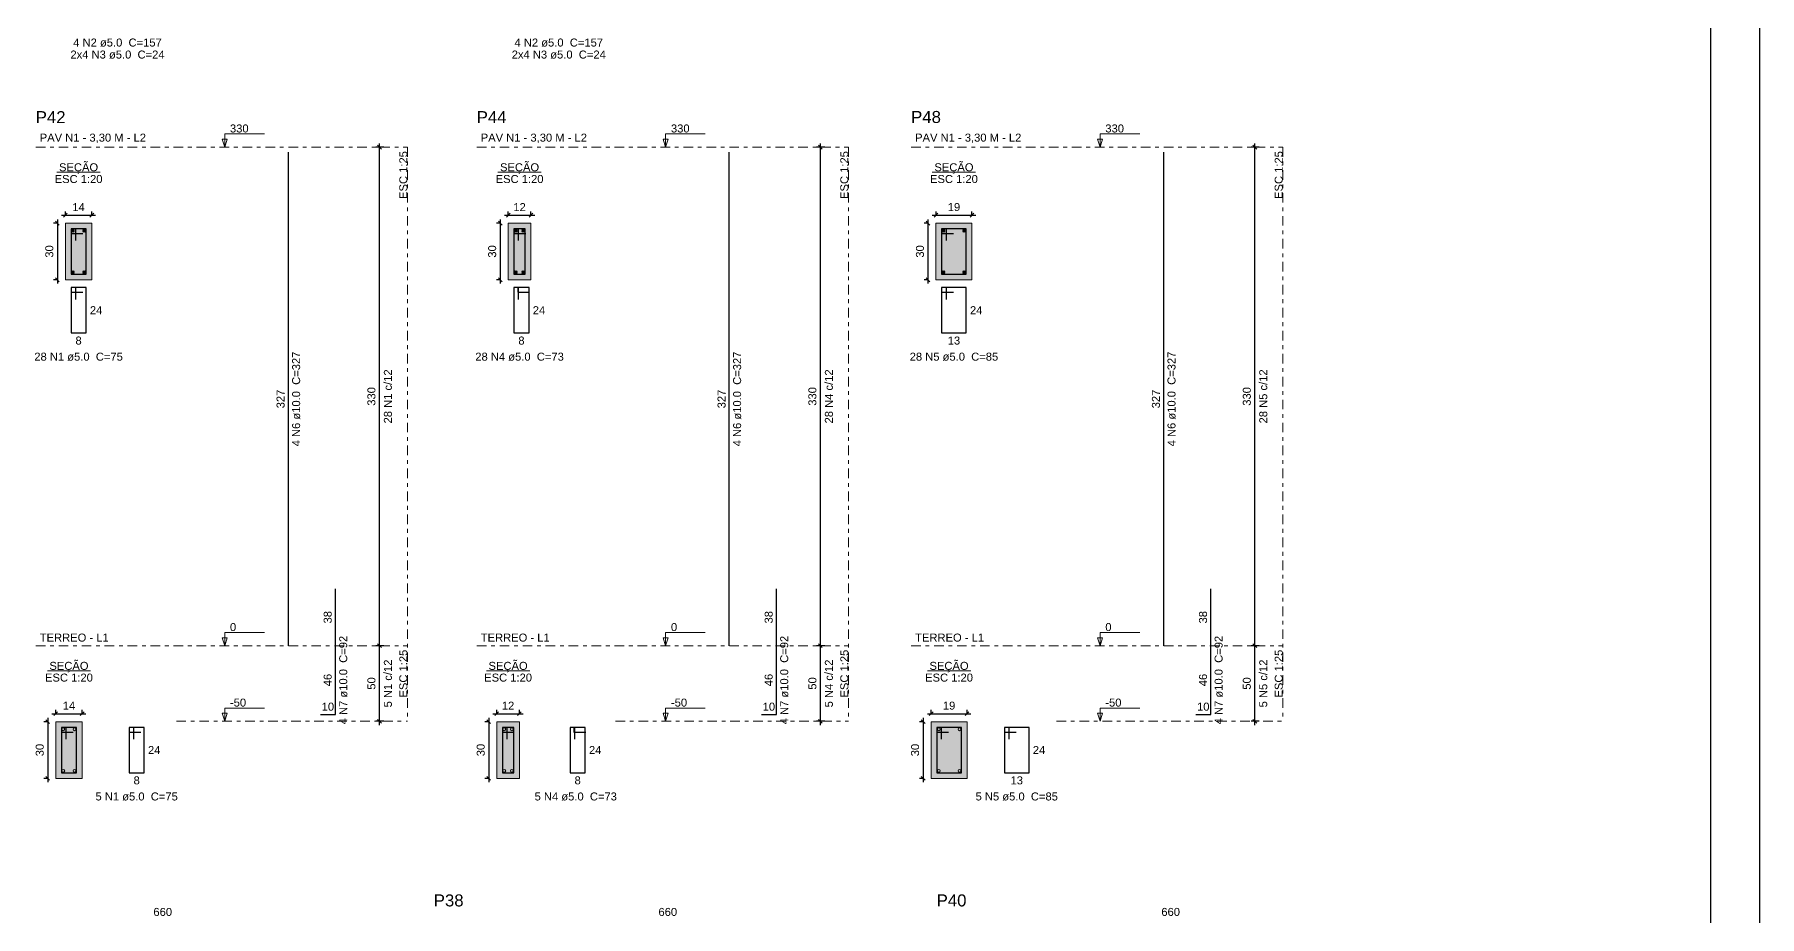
# Model space of a CAD drawing. Header units: millimetres. Extents: x -34 to 951, y -76 to 463.
# Drawn here: x 312.38 to 358.04, y -4.82 to 18.53 of the extents above; entities that cross this region are included whole.
import ezdxf

# ---------------------------------------------------------------- set-up
doc = ezdxf.new("R2010")
doc.units = ezdxf.units.MM
doc.header["$MEASUREMENT"] = 0
doc.linetypes.add('DASHDOT', pattern=[2.54, 1.27, -0.635, 0, -0.635])
doc.linetypes.add('NULL', pattern=[0])
for name, color, linetype, lineweight in [('Descrição da armadura', 7, 'Continuous', 0), ('DT-Barras na forma', 7, 'Continuous', 30), ('DT-Barras no corte', 5, 'Continuous', 5), ('DT-Barras rebatidas', 7, 'Continuous', 30), ('DT-Cotas', 7, 'Continuous', 5), ('DT-Forma', 5, 'Continuous', 5), ('DT-Hachura seção pilares', 252, 'Continuous', 5), ('DT-Pontilhado', 7, 'DASHDOT', 5), ('DT-Textos', 7, 'Continuous', 5), ('DT-Título', 7, 'Continuous', 20), ('Textos armaduras', 7, 'Continuous', 0)]:
    doc.layers.add(name, color=color, linetype=linetype, lineweight=lineweight)
doc.styles.add('Arial', font='arial.ttf')
doc.dimstyles.new('UM_20.000000', dxfattribs={"dimtxt": 0.18, "dimasz": 0.1, "dimexe": 0.1, "dimexo": 0.2, "dimgap": 0, "dimtad": 1, "dimtih": 1, "dimtoh": 1, "dimdec": 1, "dimlfac": 20, "dimzin": 0, "dimdsep": 46, "dimtxsty": 'Standard', "dimcen": 0.09, "dimdle": 0.1, "dimadec": 1, "dimazin": 2, "dimtfac": 1, "dimtdec": 4, "dimtofl": 0, "dimtmove": 0, "dimatfit": 3, "dimfxl": 1, "dimtolj": 1, "dimarcsym": 0})
doc.dimstyles.new('UM_25.000000', dxfattribs={"dimtxt": 0.18, "dimasz": 0.1, "dimexe": 0.1, "dimexo": 0.2, "dimgap": 0, "dimtad": 1, "dimtih": 1, "dimtoh": 1, "dimdec": 1, "dimlfac": 25, "dimzin": 0, "dimdsep": 46, "dimtxsty": 'Standard', "dimcen": 0.09, "dimdle": 0.1, "dimadec": 1, "dimazin": 2, "dimtfac": 1, "dimtdec": 4, "dimtofl": 0, "dimtmove": 0, "dimatfit": 3, "dimfxl": 1, "dimtolj": 1, "dimarcsym": 0})

# ---------------------------------------------------------------- blocks, each defined once
blk = doc.blocks.new('_Oblique')
at = {"color": 0, "linetype": 'ByBlock', "lineweight": -2}
blk.add_line((-0.5, -0.5), (0.5, 0.5), dxfattribs=at)
blk = doc.blocks.new('*D459')
at = {"layer": 'Defpoints', "color": 0, "transparency": 16777216}
for p in [(313.199, 13.533), (312.988, 12.033), (313.199, 12.033)]:
    blk.add_point(p, dxfattribs=at)
at = {"layer": 'DT-Cotas', "color": 0, "lineweight": -2, "transparency": 16777216}
for p, q in [((312.999, 13.533), (312.888, 13.533)), ((312.988, 13.633), (312.988, 11.933)), ((312.999, 12.033), (312.888, 12.033))]:
    blk.add_line(p, q, dxfattribs=at)
at = {"layer": 'DT-Cotas', "color": 0, "lineweight": -2, "transparency": 16777216, "xscale": 0.1, "yscale": 0.1, "zscale": 0.1}
for p, rotation in [((312.988, 13.533), 90), ((312.988, 12.033), 270)]:
    blk.add_blockref('_Oblique', p, dxfattribs=dict(at, rotation=rotation))
at = {"layer": 'DT-Cotas', "color": 7, "transparency": 16777216, "insert": (312.776, 12.783), "char_height": 0.2118, "attachment_point": 5, "rotation": 90, "style": 'Arial'}
blk.add_mtext('\\A1;30', dxfattribs=at)
blk = doc.blocks.new('*D460')
at = {"layer": 'Defpoints', "color": 0, "transparency": 16777216}
for p in [(313.899, 13.745), (313.199, 13.533), (313.899, 13.533)]:
    blk.add_point(p, dxfattribs=at)
at = {"layer": 'DT-Cotas', "color": 0, "lineweight": -2, "transparency": 16777216}
for p, q in [((313.099, 13.745), (313.999, 13.745)), ((313.199, 13.733), (313.199, 13.845)), ((313.899, 13.733), (313.899, 13.845))]:
    blk.add_line(p, q, dxfattribs=at)
at = {"layer": 'DT-Cotas', "color": 0, "lineweight": -2, "transparency": 16777216, "xscale": 0.1, "yscale": 0.1, "zscale": 0.1, "rotation": 180}
blk.add_blockref('_Oblique', (313.199, 13.745), dxfattribs=at)
at = {"layer": 'DT-Cotas', "color": 0, "lineweight": -2, "transparency": 16777216, "xscale": 0.1, "yscale": 0.1, "zscale": 0.1}
blk.add_blockref('_Oblique', (313.899, 13.745), dxfattribs=at)
at = {"layer": 'DT-Cotas', "color": 7, "transparency": 16777216, "insert": (313.549, 13.957), "char_height": 0.2118, "attachment_point": 5, "rotation": 0.0057, "style": 'Arial'}
blk.add_mtext('\\A1;14', dxfattribs=at)
blk = doc.blocks.new('*D461')
at = {"layer": 'Defpoints', "color": 0, "transparency": 16777216}
for p in [(321.514, 15.545), (321.832, 15.545), (321.832, 2.345)]:
    blk.add_point(p, dxfattribs=at)
at = {"layer": 'DT-Cotas', "color": 0, "lineweight": -2, "transparency": 16777216}
for p, q in [((321.632, 15.545), (321.414, 15.545)), ((321.514, 2.245), (321.514, 15.645)), ((321.632, 2.345), (321.414, 2.345))]:
    blk.add_line(p, q, dxfattribs=at)
at = {"layer": 'DT-Cotas', "color": 0, "lineweight": -2, "transparency": 16777216, "xscale": 0.1, "yscale": 0.1, "zscale": 0.1}
for p, rotation in [((321.514, 15.545), 90), ((321.514, 2.345), 270)]:
    blk.add_blockref('_Oblique', p, dxfattribs=dict(at, rotation=rotation))
at = {"layer": 'DT-Cotas', "color": 7, "transparency": 16777216, "insert": (321.302, 8.945), "char_height": 0.2118, "attachment_point": 5, "rotation": 90, "style": 'Arial'}
blk.add_mtext('\\A1;330', dxfattribs=at)
blk = doc.blocks.new('*D462')
at = {"layer": 'Defpoints', "color": 0, "transparency": 16777216}
for p in [(312.945, 0.333), (312.733, -1.167), (312.945, -1.167)]:
    blk.add_point(p, dxfattribs=at)
at = {"layer": 'DT-Cotas', "color": 0, "lineweight": -2, "transparency": 16777216}
for p, q in [((312.745, 0.333), (312.633, 0.333)), ((312.733, 0.433), (312.733, -1.267)), ((312.745, -1.167), (312.633, -1.167))]:
    blk.add_line(p, q, dxfattribs=at)
at = {"layer": 'DT-Cotas', "color": 0, "lineweight": -2, "transparency": 16777216, "xscale": 0.1, "yscale": 0.1, "zscale": 0.1}
for p, rotation in [((312.733, 0.333), 90), ((312.733, -1.167), 270)]:
    blk.add_blockref('_Oblique', p, dxfattribs=dict(at, rotation=rotation))
at = {"layer": 'DT-Cotas', "color": 7, "transparency": 16777216, "insert": (312.522, -0.417), "char_height": 0.2118, "attachment_point": 5, "rotation": 90, "style": 'Arial'}
blk.add_mtext('\\A1;30', dxfattribs=at)
blk = doc.blocks.new('*D463')
at = {"layer": 'Defpoints', "color": 0, "transparency": 16777216}
for p in [(313.645, 0.545), (312.945, 0.333), (313.645, 0.333)]:
    blk.add_point(p, dxfattribs=at)
at = {"layer": 'DT-Cotas', "color": 0, "lineweight": -2, "transparency": 16777216}
for p, q in [((312.845, 0.545), (313.745, 0.545)), ((312.945, 0.533), (312.945, 0.645)), ((313.645, 0.533), (313.645, 0.645))]:
    blk.add_line(p, q, dxfattribs=at)
at = {"layer": 'DT-Cotas', "color": 0, "lineweight": -2, "transparency": 16777216, "xscale": 0.1, "yscale": 0.1, "zscale": 0.1, "rotation": 180}
blk.add_blockref('_Oblique', (312.945, 0.545), dxfattribs=at)
at = {"layer": 'DT-Cotas', "color": 0, "lineweight": -2, "transparency": 16777216, "xscale": 0.1, "yscale": 0.1, "zscale": 0.1}
blk.add_blockref('_Oblique', (313.645, 0.545), dxfattribs=at)
at = {"layer": 'DT-Cotas', "color": 7, "transparency": 16777216, "insert": (313.295, 0.757), "char_height": 0.2118, "attachment_point": 5, "rotation": 0.0057, "style": 'Arial'}
blk.add_mtext('\\A1;14', dxfattribs=at)
blk = doc.blocks.new('*D464')
at = {"layer": 'Defpoints', "color": 0, "transparency": 16777216}
for p in [(321.514, 2.345), (321.832, 2.345), (321.832, 0.345)]:
    blk.add_point(p, dxfattribs=at)
at = {"layer": 'DT-Cotas', "color": 0, "lineweight": -2, "transparency": 16777216}
for p, q in [((321.632, 2.345), (321.414, 2.345)), ((321.514, 0.245), (321.514, 2.445)), ((321.632, 0.345), (321.414, 0.345))]:
    blk.add_line(p, q, dxfattribs=at)
at = {"layer": 'DT-Cotas', "color": 0, "lineweight": -2, "transparency": 16777216, "xscale": 0.1, "yscale": 0.1, "zscale": 0.1}
for p, rotation in [((321.514, 2.345), 90), ((321.514, 0.345), 270)]:
    blk.add_blockref('_Oblique', p, dxfattribs=dict(at, rotation=rotation))
at = {"layer": 'DT-Cotas', "color": 7, "transparency": 16777216, "insert": (321.302, 1.345), "char_height": 0.2118, "attachment_point": 5, "rotation": 90, "style": 'Arial'}
blk.add_mtext('\\A1;50', dxfattribs=at)
blk = doc.blocks.new('*D465')
at = {"layer": 'Defpoints', "color": 0, "transparency": 16777216}
for p in [(324.923, 13.533), (324.711, 12.033), (324.923, 12.033)]:
    blk.add_point(p, dxfattribs=at)
at = {"layer": 'DT-Cotas', "color": 0, "lineweight": -2, "transparency": 16777216}
for p, q in [((324.723, 13.533), (324.611, 13.533)), ((324.711, 13.633), (324.711, 11.933)), ((324.723, 12.033), (324.611, 12.033))]:
    blk.add_line(p, q, dxfattribs=at)
at = {"layer": 'DT-Cotas', "color": 0, "lineweight": -2, "transparency": 16777216, "xscale": 0.1, "yscale": 0.1, "zscale": 0.1}
for p, rotation in [((324.711, 13.533), 90), ((324.711, 12.033), 270)]:
    blk.add_blockref('_Oblique', p, dxfattribs=dict(at, rotation=rotation))
at = {"layer": 'DT-Cotas', "color": 7, "transparency": 16777216, "insert": (324.499, 12.783), "char_height": 0.2118, "attachment_point": 5, "rotation": 90, "style": 'Arial'}
blk.add_mtext('\\A1;30', dxfattribs=at)
blk = doc.blocks.new('*D466')
at = {"layer": 'Defpoints', "color": 0, "transparency": 16777216}
for p in [(325.523, 13.745), (324.923, 13.533), (325.523, 13.533)]:
    blk.add_point(p, dxfattribs=at)
at = {"layer": 'DT-Cotas', "color": 0, "lineweight": -2, "transparency": 16777216}
for p, q in [((324.823, 13.745), (325.623, 13.745)), ((324.923, 13.733), (324.923, 13.845)), ((325.523, 13.733), (325.523, 13.845))]:
    blk.add_line(p, q, dxfattribs=at)
at = {"layer": 'DT-Cotas', "color": 0, "lineweight": -2, "transparency": 16777216, "xscale": 0.1, "yscale": 0.1, "zscale": 0.1, "rotation": 180}
blk.add_blockref('_Oblique', (324.923, 13.745), dxfattribs=at)
at = {"layer": 'DT-Cotas', "color": 0, "lineweight": -2, "transparency": 16777216, "xscale": 0.1, "yscale": 0.1, "zscale": 0.1}
blk.add_blockref('_Oblique', (325.523, 13.745), dxfattribs=at)
at = {"layer": 'DT-Cotas', "color": 7, "transparency": 16777216, "insert": (325.223, 13.957), "char_height": 0.2118, "attachment_point": 5, "rotation": 0.0057, "style": 'Arial'}
blk.add_mtext('\\A1;12', dxfattribs=at)
blk = doc.blocks.new('*D467')
at = {"layer": 'Defpoints', "color": 0, "transparency": 16777216}
for p in [(333.187, 15.545), (333.505, 15.545), (333.505, 2.345)]:
    blk.add_point(p, dxfattribs=at)
at = {"layer": 'DT-Cotas', "color": 0, "lineweight": -2, "transparency": 16777216}
for p, q in [((333.305, 15.545), (333.087, 15.545)), ((333.187, 2.245), (333.187, 15.645)), ((333.305, 2.345), (333.087, 2.345))]:
    blk.add_line(p, q, dxfattribs=at)
at = {"layer": 'DT-Cotas', "color": 0, "lineweight": -2, "transparency": 16777216, "xscale": 0.1, "yscale": 0.1, "zscale": 0.1}
for p, rotation in [((333.187, 15.545), 90), ((333.187, 2.345), 270)]:
    blk.add_blockref('_Oblique', p, dxfattribs=dict(at, rotation=rotation))
at = {"layer": 'DT-Cotas', "color": 7, "transparency": 16777216, "insert": (332.975, 8.945), "char_height": 0.2118, "attachment_point": 5, "rotation": 90, "style": 'Arial'}
blk.add_mtext('\\A1;330', dxfattribs=at)
blk = doc.blocks.new('*D468')
at = {"layer": 'Defpoints', "color": 0, "transparency": 16777216}
for p in [(324.618, 0.333), (324.407, -1.167), (324.618, -1.167)]:
    blk.add_point(p, dxfattribs=at)
at = {"layer": 'DT-Cotas', "color": 0, "lineweight": -2, "transparency": 16777216}
for p, q in [((324.418, 0.333), (324.307, 0.333)), ((324.407, 0.433), (324.407, -1.267)), ((324.418, -1.167), (324.307, -1.167))]:
    blk.add_line(p, q, dxfattribs=at)
at = {"layer": 'DT-Cotas', "color": 0, "lineweight": -2, "transparency": 16777216, "xscale": 0.1, "yscale": 0.1, "zscale": 0.1}
for p, rotation in [((324.407, 0.333), 90), ((324.407, -1.167), 270)]:
    blk.add_blockref('_Oblique', p, dxfattribs=dict(at, rotation=rotation))
at = {"layer": 'DT-Cotas', "color": 7, "transparency": 16777216, "insert": (324.195, -0.417), "char_height": 0.2118, "attachment_point": 5, "rotation": 90, "style": 'Arial'}
blk.add_mtext('\\A1;30', dxfattribs=at)
blk = doc.blocks.new('*D469')
at = {"layer": 'Defpoints', "color": 0, "transparency": 16777216}
for p in [(325.218, 0.545), (324.618, 0.333), (325.218, 0.333)]:
    blk.add_point(p, dxfattribs=at)
at = {"layer": 'DT-Cotas', "color": 0, "lineweight": -2, "transparency": 16777216}
for p, q in [((324.518, 0.545), (325.318, 0.545)), ((324.618, 0.533), (324.618, 0.645)), ((325.218, 0.533), (325.218, 0.645))]:
    blk.add_line(p, q, dxfattribs=at)
at = {"layer": 'DT-Cotas', "color": 0, "lineweight": -2, "transparency": 16777216, "xscale": 0.1, "yscale": 0.1, "zscale": 0.1, "rotation": 180}
blk.add_blockref('_Oblique', (324.618, 0.545), dxfattribs=at)
at = {"layer": 'DT-Cotas', "color": 0, "lineweight": -2, "transparency": 16777216, "xscale": 0.1, "yscale": 0.1, "zscale": 0.1}
blk.add_blockref('_Oblique', (325.218, 0.545), dxfattribs=at)
at = {"layer": 'DT-Cotas', "color": 7, "transparency": 16777216, "insert": (324.918, 0.757), "char_height": 0.2118, "attachment_point": 5, "rotation": 0.0057, "style": 'Arial'}
blk.add_mtext('\\A1;12', dxfattribs=at)
blk = doc.blocks.new('*D470')
at = {"layer": 'Defpoints', "color": 0, "transparency": 16777216}
for p in [(333.187, 2.345), (333.505, 2.345), (333.505, 0.345)]:
    blk.add_point(p, dxfattribs=at)
at = {"layer": 'DT-Cotas', "color": 0, "lineweight": -2, "transparency": 16777216}
for p, q in [((333.305, 2.345), (333.087, 2.345)), ((333.187, 0.245), (333.187, 2.445)), ((333.305, 0.345), (333.087, 0.345))]:
    blk.add_line(p, q, dxfattribs=at)
at = {"layer": 'DT-Cotas', "color": 0, "lineweight": -2, "transparency": 16777216, "xscale": 0.1, "yscale": 0.1, "zscale": 0.1}
for p, rotation in [((333.187, 2.345), 90), ((333.187, 0.345), 270)]:
    blk.add_blockref('_Oblique', p, dxfattribs=dict(at, rotation=rotation))
at = {"layer": 'DT-Cotas', "color": 7, "transparency": 16777216, "insert": (332.975, 1.345), "char_height": 0.2118, "attachment_point": 5, "rotation": 90, "style": 'Arial'}
blk.add_mtext('\\A1;50', dxfattribs=at)
blk = doc.blocks.new('*D471')
at = {"layer": 'Defpoints', "color": 0, "transparency": 16777216}
for p in [(336.246, 13.533), (336.034, 12.033), (336.246, 12.033)]:
    blk.add_point(p, dxfattribs=at)
at = {"layer": 'DT-Cotas', "color": 0, "lineweight": -2, "transparency": 16777216}
for p, q in [((336.046, 13.533), (335.934, 13.533)), ((336.034, 13.633), (336.034, 11.933)), ((336.046, 12.033), (335.934, 12.033))]:
    blk.add_line(p, q, dxfattribs=at)
at = {"layer": 'DT-Cotas', "color": 0, "lineweight": -2, "transparency": 16777216, "xscale": 0.1, "yscale": 0.1, "zscale": 0.1}
for p, rotation in [((336.034, 13.533), 90), ((336.034, 12.033), 270)]:
    blk.add_blockref('_Oblique', p, dxfattribs=dict(at, rotation=rotation))
at = {"layer": 'DT-Cotas', "color": 7, "transparency": 16777216, "insert": (335.822, 12.783), "char_height": 0.2118, "attachment_point": 5, "rotation": 90, "style": 'Arial'}
blk.add_mtext('\\A1;30', dxfattribs=at)
blk = doc.blocks.new('*D472')
at = {"layer": 'Defpoints', "color": 0, "transparency": 16777216}
for p in [(337.196, 13.745), (336.246, 13.533), (337.196, 13.533)]:
    blk.add_point(p, dxfattribs=at)
at = {"layer": 'DT-Cotas', "color": 0, "lineweight": -2, "transparency": 16777216}
for p, q in [((336.146, 13.745), (337.296, 13.745)), ((336.246, 13.733), (336.246, 13.845)), ((337.196, 13.733), (337.196, 13.845))]:
    blk.add_line(p, q, dxfattribs=at)
at = {"layer": 'DT-Cotas', "color": 0, "lineweight": -2, "transparency": 16777216, "xscale": 0.1, "yscale": 0.1, "zscale": 0.1, "rotation": 180}
blk.add_blockref('_Oblique', (336.246, 13.745), dxfattribs=at)
at = {"layer": 'DT-Cotas', "color": 0, "lineweight": -2, "transparency": 16777216, "xscale": 0.1, "yscale": 0.1, "zscale": 0.1}
blk.add_blockref('_Oblique', (337.196, 13.745), dxfattribs=at)
at = {"layer": 'DT-Cotas', "color": 7, "transparency": 16777216, "insert": (336.721, 13.957), "char_height": 0.2118, "attachment_point": 5, "rotation": 0.0057, "style": 'Arial'}
blk.add_mtext('\\A1;19', dxfattribs=at)
blk = doc.blocks.new('*D485')
at = {"layer": 'Defpoints', "color": 0, "transparency": 16777216}
for p in [(344.686, 15.545), (345.003, 15.545), (345.003, 2.345)]:
    blk.add_point(p, dxfattribs=at)
at = {"layer": 'DT-Cotas', "color": 0, "lineweight": -2, "transparency": 16777216}
for p, q in [((344.803, 15.545), (344.586, 15.545)), ((344.686, 2.245), (344.686, 15.645)), ((344.803, 2.345), (344.586, 2.345))]:
    blk.add_line(p, q, dxfattribs=at)
at = {"layer": 'DT-Cotas', "color": 0, "lineweight": -2, "transparency": 16777216, "xscale": 0.1, "yscale": 0.1, "zscale": 0.1}
for p, rotation in [((344.686, 15.545), 90), ((344.686, 2.345), 270)]:
    blk.add_blockref('_Oblique', p, dxfattribs=dict(at, rotation=rotation))
at = {"layer": 'DT-Cotas', "color": 7, "transparency": 16777216, "insert": (344.474, 8.945), "char_height": 0.2118, "attachment_point": 5, "rotation": 90, "style": 'Arial'}
blk.add_mtext('\\A1;330', dxfattribs=at)
blk = doc.blocks.new('*D486')
at = {"layer": 'Defpoints', "color": 0, "transparency": 16777216}
for p in [(336.117, 0.333), (335.905, -1.167), (336.117, -1.167)]:
    blk.add_point(p, dxfattribs=at)
at = {"layer": 'DT-Cotas', "color": 0, "lineweight": -2, "transparency": 16777216}
for p, q in [((335.917, 0.333), (335.805, 0.333)), ((335.905, 0.433), (335.905, -1.267)), ((335.917, -1.167), (335.805, -1.167))]:
    blk.add_line(p, q, dxfattribs=at)
at = {"layer": 'DT-Cotas', "color": 0, "lineweight": -2, "transparency": 16777216, "xscale": 0.1, "yscale": 0.1, "zscale": 0.1}
for p, rotation in [((335.905, 0.333), 90), ((335.905, -1.167), 270)]:
    blk.add_blockref('_Oblique', p, dxfattribs=dict(at, rotation=rotation))
at = {"layer": 'DT-Cotas', "color": 7, "transparency": 16777216, "insert": (335.693, -0.417), "char_height": 0.2118, "attachment_point": 5, "rotation": 90, "style": 'Arial'}
blk.add_mtext('\\A1;30', dxfattribs=at)
blk = doc.blocks.new('*D487')
at = {"layer": 'Defpoints', "color": 0, "transparency": 16777216}
for p in [(337.067, 0.545), (336.117, 0.333), (337.067, 0.333)]:
    blk.add_point(p, dxfattribs=at)
at = {"layer": 'DT-Cotas', "color": 0, "lineweight": -2, "transparency": 16777216}
for p, q in [((336.017, 0.545), (337.167, 0.545)), ((336.117, 0.533), (336.117, 0.645)), ((337.067, 0.533), (337.067, 0.645))]:
    blk.add_line(p, q, dxfattribs=at)
at = {"layer": 'DT-Cotas', "color": 0, "lineweight": -2, "transparency": 16777216, "xscale": 0.1, "yscale": 0.1, "zscale": 0.1, "rotation": 180}
blk.add_blockref('_Oblique', (336.117, 0.545), dxfattribs=at)
at = {"layer": 'DT-Cotas', "color": 0, "lineweight": -2, "transparency": 16777216, "xscale": 0.1, "yscale": 0.1, "zscale": 0.1}
blk.add_blockref('_Oblique', (337.067, 0.545), dxfattribs=at)
at = {"layer": 'DT-Cotas', "color": 7, "transparency": 16777216, "insert": (336.592, 0.757), "char_height": 0.2118, "attachment_point": 5, "rotation": 0.0057, "style": 'Arial'}
blk.add_mtext('\\A1;19', dxfattribs=at)
blk = doc.blocks.new('*D488')
at = {"layer": 'Defpoints', "color": 0, "transparency": 16777216}
for p in [(344.686, 2.345), (345.003, 2.345), (345.003, 0.345)]:
    blk.add_point(p, dxfattribs=at)
at = {"layer": 'DT-Cotas', "color": 0, "lineweight": -2, "transparency": 16777216}
for p, q in [((344.803, 2.345), (344.586, 2.345)), ((344.686, 0.245), (344.686, 2.445)), ((344.803, 0.345), (344.586, 0.345))]:
    blk.add_line(p, q, dxfattribs=at)
at = {"layer": 'DT-Cotas', "color": 0, "lineweight": -2, "transparency": 16777216, "xscale": 0.1, "yscale": 0.1, "zscale": 0.1}
for p, rotation in [((344.686, 2.345), 90), ((344.686, 0.345), 270)]:
    blk.add_blockref('_Oblique', p, dxfattribs=dict(at, rotation=rotation))
at = {"layer": 'DT-Cotas', "color": 7, "transparency": 16777216, "insert": (344.474, 1.345), "char_height": 0.2118, "attachment_point": 5, "rotation": 90, "style": 'Arial'}
blk.add_mtext('\\A1;50', dxfattribs=at)

msp = doc.modelspace()

# ---------------------------------------------------------------- hatches: boundary and pattern name
at = {"layer": 'DT-Hachura seção pilares', "linetype": 'Continuous'}
for points in [[(313.1994, 12.0331), (313.1994, 12.0331), (313.8994, 12.0331), (313.8994, 13.5331), (313.1994, 13.5331), (313.1994, 12.0331)], [(324.9227, 12.0331), (324.9227, 12.0331), (325.5227, 12.0331), (325.5227, 13.5331), (324.9227, 13.5331), (324.9227, 12.0331)], [(336.2459, 12.0331), (336.2459, 12.0331), (337.1959, 12.0331), (337.1959, 13.5331), (336.2459, 13.5331), (336.2459, 12.0331)], [(312.9452, -1.1669), (312.9452, -1.1669), (313.6452, -1.1669), (313.6452, 0.3331), (312.9452, 0.3331), (312.9452, -1.1669)], [(324.6185, -1.1669), (324.6185, -1.1669), (325.2185, -1.1669), (325.2185, 0.3331), (324.6185, 0.3331), (324.6185, -1.1669)], [(336.1167, -1.1669), (336.1167, -1.1669), (337.0667, -1.1669), (337.0667, 0.3331), (336.1167, 0.3331), (336.1167, -1.1669)]]:
    msp.add_hatch(color=252, dxfattribs=at).paths.add_polyline_path(points)

# ---------------------------------------------------------------- linework, layer by layer
at = {"color": 7}
for p, q in [((358.0445, 42.5775), (358.0445, -76.3225)), ((356.7445, 40.2775), (356.7445, -74.0225))]:
    msp.add_line(p, q, dxfattribs=at)
at = {"layer": 'DT-Barras na forma'}
for points in [[(313.4744, 13.0706), (313.4744, 13.3831), (313.3494, 13.3831), (313.3494, 12.1831), (313.7494, 12.1831), (313.7494, 13.3831), (313.3494, 13.3831), (313.3494, 13.2581), (313.6619, 13.2581)], [(325.1977, 13.0706), (325.1977, 13.3831), (325.0727, 13.3831), (325.0727, 12.1831), (325.3727, 12.1831), (325.3727, 13.3831), (325.0727, 13.3831), (325.0727, 13.2581), (325.3852, 13.2581)], [(336.5209, 13.0706), (336.5209, 13.3831), (336.3959, 13.3831), (336.3959, 12.1831), (337.0459, 12.1831), (337.0459, 13.3831), (336.3959, 13.3831), (336.3959, 13.2581), (336.7084, 13.2581)], [(313.2202, -0.1294), (313.2202, 0.1831), (313.0952, 0.1831), (313.0952, -1.0169), (313.4952, -1.0169), (313.4952, 0.1831), (313.0952, 0.1831), (313.0952, 0.0581), (313.4077, 0.0581)], [(324.8935, -0.1294), (324.8935, 0.1831), (324.7685, 0.1831), (324.7685, -1.0169), (325.0685, -1.0169), (325.0685, 0.1831), (324.7685, 0.1831), (324.7685, 0.0581), (325.081, 0.0581)], [(336.3917, -0.1294), (336.3917, 0.1831), (336.2667, 0.1831), (336.2667, -1.0169), (336.9167, -1.0169), (336.9167, 0.1831), (336.2667, 0.1831), (336.2667, 0.0581), (336.5792, 0.0581)]]:
    msp.add_lwpolyline(points, dxfattribs=at)
at = {"layer": 'DT-Barras no corte'}
for p, q in [((313.3619, 13.2956), (313.4369, 13.3706)), ((313.3619, 13.3706), (313.4369, 13.2956)), ((313.6619, 13.2956), (313.7369, 13.3706)), ((313.6619, 13.3706), (313.7369, 13.2956)), ((325.0852, 13.2956), (325.1602, 13.3706)), ((325.0852, 13.3706), (325.1602, 13.2956)), ((325.2852, 13.2956), (325.3602, 13.3706)), ((325.2852, 13.3706), (325.3602, 13.2956)), ((336.4084, 13.2956), (336.4834, 13.3706)), ((336.4084, 13.3706), (336.4834, 13.2956)), ((336.9584, 13.2956), (337.0334, 13.3706)), ((336.9584, 13.3706), (337.0334, 13.2956)), ((313.3619, 12.1956), (313.4369, 12.2706)), ((313.3619, 12.2706), (313.4369, 12.1956)), ((313.6619, 12.1956), (313.7369, 12.2706)), ((313.6619, 12.2706), (313.7369, 12.1956)), ((325.0852, 12.1956), (325.1602, 12.2706)), ((325.0852, 12.2706), (325.1602, 12.1956)), ((325.2852, 12.1956), (325.3602, 12.2706)), ((325.2852, 12.2706), (325.3602, 12.1956)), ((336.4084, 12.1956), (336.4834, 12.2706)), ((336.4084, 12.2706), (336.4834, 12.1956)), ((336.9584, 12.1956), (337.0334, 12.2706)), ((336.9584, 12.2706), (337.0334, 12.1956))]:
    msp.add_line(p, q, dxfattribs=at)
for centre in [(313.3994, 13.3331), (313.6994, 13.3331), (325.1227, 13.3331), (325.3227, 13.3331), (336.4459, 13.3331), (336.9959, 13.3331), (313.3994, 12.2331), (313.6994, 12.2331), (325.1227, 12.2331), (325.3227, 12.2331), (336.4459, 12.2331), (336.9959, 12.2331), (313.1452, 0.1331), (313.4452, 0.1331), (324.8185, 0.1331), (325.0185, 0.1331), (336.3167, 0.1331), (336.8667, 0.1331), (313.1452, -0.9669), (313.4452, -0.9669), (324.8185, -0.9669), (325.0185, -0.9669), (336.3167, -0.9669), (336.8667, -0.9669)]:
    msp.add_circle(centre, 0.0375, dxfattribs=at)
at = {"layer": 'DT-Barras rebatidas'}
for points in [[(319.1019, 2.3452), (319.1019, 15.4092)], [(330.7752, 2.3452), (330.7752, 15.4092)], [(342.2734, 2.3452), (342.2734, 15.4092)], [(313.4744, 11.5147), (313.4744, 11.8272), (313.3494, 11.8272), (313.3494, 10.6272), (313.7494, 10.6272), (313.7494, 11.8272), (313.3494, 11.8272), (313.3494, 11.7022), (313.6619, 11.7022)], [(325.1977, 11.5147), (325.1977, 11.8272), (325.0727, 11.8272), (325.0727, 10.6272), (325.4727, 10.6272), (325.4727, 11.8272), (325.1727, 11.8272), (325.1727, 11.7022), (325.4852, 11.7022)], [(336.5209, 11.5147), (336.5209, 11.8272), (336.3959, 11.8272), (336.3959, 10.6272), (337.0459, 10.6272), (337.0459, 11.8272), (336.3959, 11.8272), (336.3959, 11.7022), (336.7084, 11.7022)], [(319.9491, 0.5252), (320.3491, 0.5252), (320.3491, 2.3452), (320.3491, 3.8519)], [(331.6224, 0.5252), (332.0224, 0.5252), (332.0224, 2.3452), (332.0224, 3.8519)], [(343.1206, 0.5252), (343.5206, 0.5252), (343.5206, 2.3452), (343.5206, 3.8519)], [(315.0122, -0.1294), (315.0122, 0.1831), (314.8872, 0.1831), (314.8872, -1.0169), (315.2872, -1.0169), (315.2872, 0.1831), (314.8872, 0.1831), (314.8872, 0.0581), (315.1997, 0.0581)], [(326.6854, -0.1294), (326.6854, 0.1831), (326.5604, 0.1831), (326.5604, -1.0169), (326.9604, -1.0169), (326.9604, 0.1831), (326.6604, 0.1831), (326.6604, 0.0581), (326.9729, 0.0581)], [(338.1837, -0.1294), (338.1837, 0.1831), (338.0587, 0.1831), (338.0587, -1.0169), (338.7087, -1.0169), (338.7087, 0.1831), (338.0587, 0.1831), (338.0587, 0.0581), (338.3712, 0.0581)]]:
    msp.add_lwpolyline(points, dxfattribs=at)
at = {"layer": 'DT-Forma'}
for points in [[(313.1994, 12.0331), (313.8994, 12.0331), (313.8994, 13.5331), (313.1994, 13.5331), (313.1994, 12.0331)], [(324.9227, 12.0331), (325.5227, 12.0331), (325.5227, 13.5331), (324.9227, 13.5331), (324.9227, 12.0331)], [(336.2459, 12.0331), (337.1959, 12.0331), (337.1959, 13.5331), (336.2459, 13.5331), (336.2459, 12.0331)], [(312.9452, -1.1669), (313.6452, -1.1669), (313.6452, 0.3331), (312.9452, 0.3331), (312.9452, -1.1669)], [(324.6185, -1.1669), (325.2185, -1.1669), (325.2185, 0.3331), (324.6185, 0.3331), (324.6185, -1.1669)], [(336.1167, -1.1669), (337.0667, -1.1669), (337.0667, 0.3331), (336.1167, 0.3331), (336.1167, -1.1669)]]:
    msp.add_lwpolyline(points, close=True, dxfattribs=at)
at = {"layer": 'DT-Pontilhado', "ltscale": 0.2}
for p, q in [((312.4157, 15.5452), (322.2553, 15.5452)), ((322.2553, 15.5452), (322.2553, 0.3452)), ((324.089, 15.5452), (333.9286, 15.5452)), ((333.9286, 15.5452), (333.9286, 0.3452)), ((335.5872, 15.5452), (345.4268, 15.5452)), ((345.4268, 15.5452), (345.4268, 0.3452)), ((312.4157, 2.3452), (322.2553, 2.3452)), ((324.089, 2.3452), (333.9286, 2.3452)), ((335.5872, 2.3452), (345.4268, 2.3452)), ((316.1384, 0.3452), (322.2553, 0.3452)), ((327.7616, 0.3452), (333.9286, 0.3452)), ((339.4349, 0.3452), (345.4268, 0.3452))]:
    msp.add_line(p, q, dxfattribs=at)
at = {"layer": 'DT-Textos'}
for p, q in [((312.9772, 14.878), (314.1216, 14.878)), ((324.6505, 14.878), (325.7949, 14.878)), ((336.1487, 14.878), (337.2931, 14.878)), ((312.723, 1.678), (313.8675, 1.678)), ((324.3463, 1.678), (325.4907, 1.678)), ((336.0195, 1.678), (337.164, 1.678))]:
    msp.add_line(p, q, dxfattribs=at)
for points in [[(317.4165, 15.5452), (317.48, 15.757), (317.353, 15.757), (317.4165, 15.5452), (317.4165, 15.8952), (318.4665, 15.8952)], [(329.0898, 15.5452), (329.1533, 15.757), (329.0262, 15.757), (329.0898, 15.5452), (329.0898, 15.8952), (330.1398, 15.8952)], [(340.588, 15.5452), (340.6516, 15.757), (340.5245, 15.757), (340.588, 15.5452), (340.588, 15.8952), (341.638, 15.8952)], [(317.4165, 2.3452), (317.48, 2.557), (317.353, 2.557), (317.4165, 2.3452), (317.4165, 2.6952), (318.4665, 2.6952)], [(329.0898, 2.3452), (329.1533, 2.557), (329.0262, 2.557), (329.0898, 2.3452), (329.0898, 2.6952), (330.1398, 2.6952)], [(340.588, 2.3452), (340.6516, 2.557), (340.5245, 2.557), (340.588, 2.3452), (340.588, 2.6952), (341.638, 2.6952)], [(317.4165, 0.3452), (317.48, 0.557), (317.353, 0.557), (317.4165, 0.3452), (317.4165, 0.6952), (318.4665, 0.6952)], [(329.0898, 0.3452), (329.1533, 0.557), (329.0262, 0.557), (329.0898, 0.3452), (329.0898, 0.6952), (330.1398, 0.6952)], [(340.588, 0.3452), (340.6516, 0.557), (340.5245, 0.557), (340.588, 0.3452), (340.588, 0.6952), (341.638, 0.6952)]]:
    msp.add_lwpolyline(points, dxfattribs=at)

# ---------------------------------------------------------------- texts
at = {"layer": 'Descrição da armadura', "linetype": 'NULL', "char_height": 0.2118, "attachment_point": 8, "line_spacing_factor": 0.9, "style": 'Arial'}
for s, insert, width in [('4 N2 ø5.0  C=157', (314.5799, 18.2022), 4.686721), ('4 N2 ø5.0  C=157', (326.2607, 18.2022), 4.686721), ('2x4 N3 ø5.0  C=24', (314.5799, 17.8842), 5.022789), ('2x4 N3 ø5.0  C=24', (326.2607, 17.8842), 5.022789), ('28 N1 ø5.0  C=75', (313.5497, 9.8862), 4.686721), ('28 N4 ø5.0  C=73', (325.223, 9.8862), 4.686721), ('28 N5 ø5.0  C=85', (336.7212, 9.8862), 4.686721), ('5 N1 ø5.0  C=75', (315.0867, -1.7578), 4.35772), ('5 N4 ø5.0  C=73', (326.71, -1.7578), 4.35772), ('5 N5 ø5.0  C=85', (338.3832, -1.7578), 4.35772)]:
    msp.add_mtext(s, dxfattribs=dict(at, insert=insert, width=width))
at = {"layer": 'Descrição da armadura', "linetype": 'NULL', "char_height": 0.2118, "attachment_point": 8, "rotation": 90.00021, "line_spacing_factor": 0.9, "style": 'Arial'}
for s, insert, width in [('4 N6 ø10.0  C=327', (319.4198, 8.8773), 5.015721), ('4 N6 ø10.0  C=327', (331.0931, 8.8773), 5.015721), ('4 N6 ø10.0  C=327', (342.5914, 8.8773), 5.015721), ('28 N1 c/12', (321.8457, 8.9452), 2.90156), ('28 N4 c/12', (333.519, 8.9452), 2.90156), ('28 N5 c/12', (345.0172, 8.9452), 2.90156), ('4 N7 ø10.0  C=92', (320.6668, 1.4353), 4.686721), ('4 N7 ø10.0  C=92', (332.3401, 1.4353), 4.686721), ('4 N7 ø10.0  C=92', (343.8384, 1.4353), 4.686721), ('5 N1 c/12', (321.8457, 1.3452), 2.57256), ('5 N4 c/12', (333.519, 1.3452), 2.57256), ('5 N5 c/12', (345.0172, 1.3452), 2.57256)]:
    msp.add_mtext(s, dxfattribs=dict(at, insert=insert, width=width))
at = {"layer": 'DT-Textos', "linetype": 'NULL', "char_height": 0.2118, "line_spacing_factor": 0.798, "style": 'Arial'}
for s, insert, width, attachment_point in [('330', (317.5567, 15.9302), 0.987001, 7), ('330', (329.23, 15.9302), 0.987001, 7), ('330', (340.7282, 15.9302), 0.987001, 7), ('PAV N1 - 3,30 M - L2', (312.5217, 15.6512), 5.623355, 7), ('PAV N1 - 3,30 M - L2', (324.195, 15.6512), 5.623355, 7), ('PAV N1 - 3,30 M - L2', (335.6932, 15.6512), 5.623355, 7), ('SEÇÃO', (313.5497, 14.8403), 2.072476, 8), ('SEÇÃO', (325.223, 14.8403), 2.072476, 8), ('SEÇÃO', (336.7212, 14.8403), 2.072476, 8), ('ESC 1:20', (313.5497, 14.5922), 2.532883, 8), ('ESC 1:20', (325.223, 14.5922), 2.532883, 8), ('ESC 1:20', (336.7212, 14.5922), 2.532883, 8), ('0', (317.5567, 2.7302), 0.329, 7), ('0', (329.23, 2.7302), 0.329, 7), ('0', (340.7282, 2.7302), 0.329, 7), ('TERREO - L1', (312.5217, 2.4512), 3.650321, 7), ('TERREO - L1', (324.195, 2.4512), 3.650321, 7), ('TERREO - L1', (335.6932, 2.4512), 3.650321, 7), ('SEÇÃO', (313.2947, 1.6403), 2.072476, 8), ('SEÇÃO', (324.919, 1.6403), 2.072476, 8), ('SEÇÃO', (336.5912, 1.6403), 2.072476, 8), ('ESC 1:20', (313.2947, 1.3922), 2.532883, 8), ('ESC 1:20', (324.919, 1.3922), 2.532883, 8), ('ESC 1:20', (336.5912, 1.3922), 2.532883, 8), ('-50', (317.5567, 0.7302), 0.854949, 7), ('-50', (329.23, 0.7302), 0.854949, 7), ('-50', (340.7282, 0.7302), 0.854949, 7), ('660', (315.5306, -4.812), 0.987001, 7), ('660', (328.8994, -4.812), 0.987001, 7), ('660', (342.2106, -4.812), 0.987001, 7)]:
    msp.add_mtext(s, dxfattribs=dict(at, insert=insert, width=width, attachment_point=attachment_point))
at = {"layer": 'DT-Textos', "linetype": 'NULL', "char_height": 0.2118, "width": 2.532883, "attachment_point": 9, "rotation": 90.00021, "line_spacing_factor": 0.798, "style": 'Arial'}
for insert in [(322.2548, 15.4393), (333.9281, 15.4393), (345.4264, 15.4393), (322.2548, 2.2393), (333.9281, 2.2393), (345.4264, 2.2393)]:
    msp.add_mtext('ESC 1:25', dxfattribs=dict(at, insert=insert))
at = {"layer": 'DT-Título', "linetype": 'NULL', "char_height": 0.3177, "width": 1.579298, "attachment_point": 7, "line_spacing_factor": 0.798, "style": 'Arial'}
for s, insert in [('P42', (312.4157, 16.1801)), ('P44', (324.089, 16.1801)), ('P48', (335.5872, 16.1801)), ('P38', (322.9514, -4.562)), ('P40', (336.2626, -4.562))]:
    msp.add_mtext(s, dxfattribs=dict(at, insert=insert))
at = {"layer": 'Textos armaduras', "linetype": 'NULL', "char_height": 0.2118, "line_spacing_factor": 0.9, "style": 'Arial'}
for s, insert, width, attachment_point in [('24', (313.8494, 11.3331), 1.058001, 1), ('24', (325.5727, 11.3331), 1.058001, 1), ('24', (337.1459, 11.3331), 1.058001, 1), ('8', (313.5494, 10.5299), 0.729, 2), ('8', (325.2727, 10.5299), 0.729, 2), ('13', (336.7209, 10.5299), 1.058001, 2), ('10', (320.1491, 0.6225), 1.058001, 8), ('10', (331.8224, 0.6225), 1.058001, 8), ('10', (343.3206, 0.6225), 1.058001, 8), ('24', (315.3872, -0.311), 1.058001, 1), ('24', (327.0604, -0.311), 1.058001, 1), ('24', (338.8087, -0.311), 1.058001, 1), ('8', (315.0872, -1.1142), 0.729, 2), ('8', (326.7604, -1.1142), 0.729, 2), ('13', (338.3837, -1.1142), 1.058001, 2)]:
    msp.add_mtext(s, dxfattribs=dict(at, insert=insert, width=width, attachment_point=attachment_point))
at = {"layer": 'Textos armaduras', "linetype": 'NULL', "char_height": 0.2118, "attachment_point": 8, "rotation": 90.00021, "line_spacing_factor": 0.9, "style": 'Arial'}
for s, insert, width in [('327', (319.0046, 8.8772), 1.387001), ('327', (330.6779, 8.8772), 1.387001), ('327', (342.1761, 8.8772), 1.387001), ('38', (320.2518, 3.0986), 1.058001), ('38', (331.9251, 3.0986), 1.058001), ('38', (343.4233, 3.0986), 1.058001), ('46', (320.2518, 1.4352), 1.058001), ('46', (331.9251, 1.4352), 1.058001), ('46', (343.4233, 1.4352), 1.058001)]:
    msp.add_mtext(s, dxfattribs=dict(at, insert=insert, width=width))

# ---------------------------------------------------------------- dimensions: what is measured, and where the dimension line sits
at = {"layer": 'DT-Cotas'}
for base, p1, p2, dimstyle, override, picture, middle in [((321.514, 15.5452), (321.8317, 2.3452), (321.8317, 15.5452), 'UM_25.000000', {"dimtxt": 0.2118, "dimasz": 0.1, "dimexe": 0.1, "dimexo": 0.2, "dimtad": 1, "dimtih": 0, "dimtoh": 0, "dimdec": 1, "dimlfac": 25, "dimzin": 8, "dimtxsty": 'Arial', "dimblk": 'Oblique', "dimblk1": 'Oblique', "dimblk2": 'Oblique', "dimsah": 1, "dimdle": 0.1, "dimse1": 0, "dimse2": 0, "dimclrt": 7, "dimadec": 1, "dimazin": 3, "dimtmove": 2, "dimldrblk": 'Oblique'}, '*D461', (321.3022, 8.9452)), ((333.1873, 15.5452), (333.505, 2.3452), (333.505, 15.5452), 'UM_25.000000', {"dimtxt": 0.2118, "dimasz": 0.1, "dimexe": 0.1, "dimexo": 0.2, "dimtad": 1, "dimtih": 0, "dimtoh": 0, "dimdec": 1, "dimlfac": 25, "dimzin": 8, "dimtxsty": 'Arial', "dimblk": 'Oblique', "dimblk1": 'Oblique', "dimblk2": 'Oblique', "dimsah": 1, "dimdle": 0.1, "dimse1": 0, "dimse2": 0, "dimclrt": 7, "dimadec": 1, "dimazin": 3, "dimtmove": 2, "dimldrblk": 'Oblique'}, '*D467', (332.9755, 8.9452)), ((344.6855, 15.5452), (345.0032, 2.3452), (345.0032, 15.5452), 'UM_25.000000', {"dimtxt": 0.2118, "dimasz": 0.1, "dimexe": 0.1, "dimexo": 0.2, "dimtad": 1, "dimtih": 0, "dimtoh": 0, "dimdec": 1, "dimlfac": 25, "dimzin": 8, "dimtxsty": 'Arial', "dimblk": 'Oblique', "dimblk1": 'Oblique', "dimblk2": 'Oblique', "dimsah": 1, "dimdle": 0.1, "dimse1": 0, "dimse2": 0, "dimclrt": 7, "dimadec": 1, "dimazin": 3, "dimtmove": 2, "dimldrblk": 'Oblique'}, '*D485', (344.4737, 8.9452)), ((312.9876, 12.0331), (313.1994, 13.5331), (313.1994, 12.0331), 'UM_20.000000', {"dimtxt": 0.2118, "dimasz": 0.1, "dimexe": 0.1, "dimexo": 0.2, "dimtad": 1, "dimtih": 0, "dimtoh": 0, "dimdec": 1, "dimlfac": 20, "dimzin": 8, "dimtxsty": 'Arial', "dimblk": 'Oblique', "dimblk1": 'Oblique', "dimblk2": 'Oblique', "dimsah": 1, "dimdle": 0.1, "dimse1": 0, "dimse2": 0, "dimclrt": 7, "dimadec": 1, "dimazin": 3, "dimtmove": 2, "dimldrblk": 'Oblique'}, '*D459', (312.7758, 12.7831)), ((324.7109, 12.0331), (324.9227, 13.5331), (324.9227, 12.0331), 'UM_20.000000', {"dimtxt": 0.2118, "dimasz": 0.1, "dimexe": 0.1, "dimexo": 0.2, "dimtad": 1, "dimtih": 0, "dimtoh": 0, "dimdec": 1, "dimlfac": 20, "dimzin": 8, "dimtxsty": 'Arial', "dimblk": 'Oblique', "dimblk1": 'Oblique', "dimblk2": 'Oblique', "dimsah": 1, "dimdle": 0.1, "dimse1": 0, "dimse2": 0, "dimclrt": 7, "dimadec": 1, "dimazin": 3, "dimtmove": 2, "dimldrblk": 'Oblique'}, '*D465', (324.4991, 12.7831)), ((336.0341, 12.0331), (336.2459, 13.5331), (336.2459, 12.0331), 'UM_20.000000', {"dimtxt": 0.2118, "dimasz": 0.1, "dimexe": 0.1, "dimexo": 0.2, "dimtad": 1, "dimtih": 0, "dimtoh": 0, "dimdec": 1, "dimlfac": 20, "dimzin": 8, "dimtxsty": 'Arial', "dimblk": 'Oblique', "dimblk1": 'Oblique', "dimblk2": 'Oblique', "dimsah": 1, "dimdle": 0.1, "dimse1": 0, "dimse2": 0, "dimclrt": 7, "dimadec": 1, "dimazin": 3, "dimtmove": 2, "dimldrblk": 'Oblique'}, '*D471', (335.8223, 12.7831)), ((321.514, 2.3452), (321.8317, 0.3452), (321.8317, 2.3452), 'UM_25.000000', {"dimtxt": 0.2118, "dimasz": 0.1, "dimexe": 0.1, "dimexo": 0.2, "dimtad": 1, "dimtih": 0, "dimtoh": 0, "dimdec": 1, "dimlfac": 25, "dimzin": 8, "dimtxsty": 'Arial', "dimblk": 'Oblique', "dimblk1": 'Oblique', "dimblk2": 'Oblique', "dimsah": 1, "dimdle": 0.1, "dimse1": 0, "dimse2": 0, "dimclrt": 7, "dimadec": 1, "dimazin": 3, "dimtmove": 2, "dimldrblk": 'Oblique'}, '*D464', (321.3022, 1.3452)), ((333.1873, 2.3452), (333.505, 0.3452), (333.505, 2.3452), 'UM_25.000000', {"dimtxt": 0.2118, "dimasz": 0.1, "dimexe": 0.1, "dimexo": 0.2, "dimtad": 1, "dimtih": 0, "dimtoh": 0, "dimdec": 1, "dimlfac": 25, "dimzin": 8, "dimtxsty": 'Arial', "dimblk": 'Oblique', "dimblk1": 'Oblique', "dimblk2": 'Oblique', "dimsah": 1, "dimdle": 0.1, "dimse1": 0, "dimse2": 0, "dimclrt": 7, "dimadec": 1, "dimazin": 3, "dimtmove": 2, "dimldrblk": 'Oblique'}, '*D470', (332.9755, 1.3452)), ((344.6855, 2.3452), (345.0032, 0.3452), (345.0032, 2.3452), 'UM_25.000000', {"dimtxt": 0.2118, "dimasz": 0.1, "dimexe": 0.1, "dimexo": 0.2, "dimtad": 1, "dimtih": 0, "dimtoh": 0, "dimdec": 1, "dimlfac": 25, "dimzin": 8, "dimtxsty": 'Arial', "dimblk": 'Oblique', "dimblk1": 'Oblique', "dimblk2": 'Oblique', "dimsah": 1, "dimdle": 0.1, "dimse1": 0, "dimse2": 0, "dimclrt": 7, "dimadec": 1, "dimazin": 3, "dimtmove": 2, "dimldrblk": 'Oblique'}, '*D488', (344.4737, 1.3452)), ((312.7334, -1.1669), (312.9452, 0.3331), (312.9452, -1.1669), 'UM_20.000000', {"dimtxt": 0.2118, "dimasz": 0.1, "dimexe": 0.1, "dimexo": 0.2, "dimtad": 1, "dimtih": 0, "dimtoh": 0, "dimdec": 1, "dimlfac": 20, "dimzin": 8, "dimtxsty": 'Arial', "dimblk": 'Oblique', "dimblk1": 'Oblique', "dimblk2": 'Oblique', "dimsah": 1, "dimdle": 0.1, "dimse1": 0, "dimse2": 0, "dimclrt": 7, "dimadec": 1, "dimazin": 3, "dimtmove": 2, "dimldrblk": 'Oblique'}, '*D462', (312.5216, -0.4169)), ((324.4067, -1.1669), (324.6185, 0.3331), (324.6185, -1.1669), 'UM_20.000000', {"dimtxt": 0.2118, "dimasz": 0.1, "dimexe": 0.1, "dimexo": 0.2, "dimtad": 1, "dimtih": 0, "dimtoh": 0, "dimdec": 1, "dimlfac": 20, "dimzin": 8, "dimtxsty": 'Arial', "dimblk": 'Oblique', "dimblk1": 'Oblique', "dimblk2": 'Oblique', "dimsah": 1, "dimdle": 0.1, "dimse1": 0, "dimse2": 0, "dimclrt": 7, "dimadec": 1, "dimazin": 3, "dimtmove": 2, "dimldrblk": 'Oblique'}, '*D468', (324.1949, -0.4169)), ((335.9049, -1.1669), (336.1167, 0.3331), (336.1167, -1.1669), 'UM_20.000000', {"dimtxt": 0.2118, "dimasz": 0.1, "dimexe": 0.1, "dimexo": 0.2, "dimtad": 1, "dimtih": 0, "dimtoh": 0, "dimdec": 1, "dimlfac": 20, "dimzin": 8, "dimtxsty": 'Arial', "dimblk": 'Oblique', "dimblk1": 'Oblique', "dimblk2": 'Oblique', "dimsah": 1, "dimdle": 0.1, "dimse1": 0, "dimse2": 0, "dimclrt": 7, "dimadec": 1, "dimazin": 3, "dimtmove": 2, "dimldrblk": 'Oblique'}, '*D486', (335.6931, -0.4169))]:
    dim = msp.add_linear_dim(base=base, p1=p1, p2=p2, angle=90, dimstyle=dimstyle, override=override, dxfattribs=at)
    dim.commit()
    dim.dimension.update_dxf_attribs({"geometry": picture, "text_midpoint": middle, "dimtype": 160, "text_rotation": 90})
for base, p1, p2, picture, middle in [((313.8994, 13.7449), (313.1994, 13.5331), (313.8994, 13.5331), '*D460', (313.5494, 13.9567)), ((325.5227, 13.7449), (324.9227, 13.5331), (325.5227, 13.5331), '*D466', (325.2227, 13.9567)), ((337.1959, 13.7449), (336.2459, 13.5331), (337.1959, 13.5331), '*D472', (336.7209, 13.9567)), ((313.6452, 0.5449), (312.9452, 0.3331), (313.6452, 0.3331), '*D463', (313.2952, 0.7567)), ((325.2185, 0.5449), (324.6185, 0.3331), (325.2185, 0.3331), '*D469', (324.9185, 0.7567)), ((337.0667, 0.5449), (336.1167, 0.3331), (337.0667, 0.3331), '*D487', (336.5917, 0.7567))]:
    dim = msp.add_linear_dim(base=base, p1=p1, p2=p2, dimstyle='UM_20.000000', override={"dimtxt": 0.2118, "dimasz": 0.1, "dimexe": 0.1, "dimexo": 0.2, "dimtad": 1, "dimtih": 0, "dimtoh": 0, "dimdec": 1, "dimlfac": 20, "dimzin": 8, "dimtxsty": 'Arial', "dimblk": 'Oblique', "dimblk1": 'Oblique', "dimblk2": 'Oblique', "dimsah": 1, "dimdle": 0.1, "dimse1": 0, "dimse2": 0, "dimclrt": 7, "dimadec": 1, "dimazin": 3, "dimtmove": 2, "dimldrblk": 'Oblique'}, dxfattribs=at)
    dim.commit()
    dim.dimension.update_dxf_attribs({"geometry": picture, "text_midpoint": middle, "dimtype": 160, "text_rotation": 0.00573})

doc.saveas('drawing.dxf')
